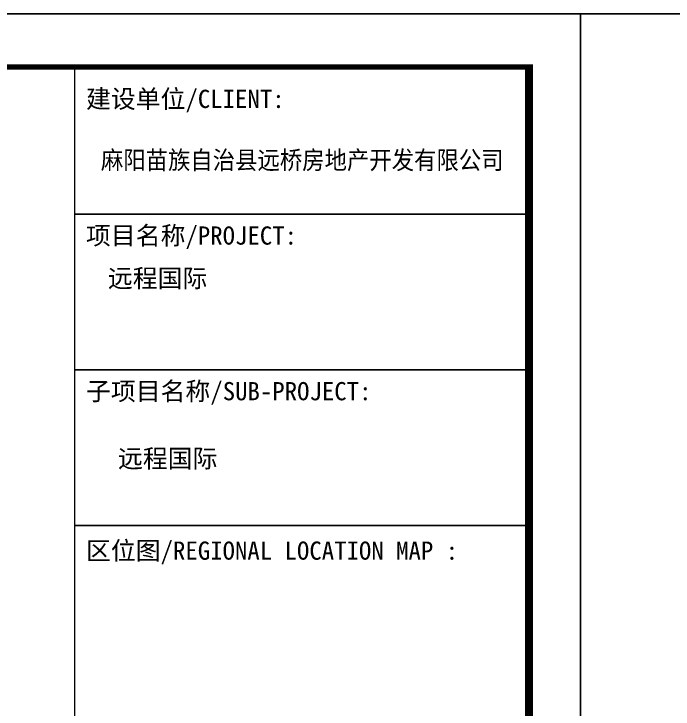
# Model space of a CAD drawing. Extents: x -737978 to 768813, y -372247 to 1140308.
# Drawn here: x -110855 to -98410, y 2372 to 15497 of the extents above; entities that cross this region are included whole.
import ezdxf

# ---------------------------------------------------------------- set-up
doc = ezdxf.new("R2010")
doc.units = 0
doc.header["$LTSCALE"] = 10
doc.header["$MEASUREMENT"] = 0
doc.layers.get('0').update_dxf_attribs({"linetype": 'CONTINUOUS'})
doc.layers.add('PUB_TITLE', color=4, linetype='CONTINUOUS')
doc.styles.add('-宋体', font='', dxfattribs={"width": 0.8})
doc.styles.get('-宋体').set_extended_font_data('SimSun')

# ---------------------------------------------------------------- blocks, each defined once
blk = doc.blocks.new('TQ1')
at = {"layer": 'PUB_TITLE'}
for p, q in [((-49854.8, -380354.8), (-43854.8, -380354.8)), ((-49854.8, -382404.8), (-43854.8, -382404.8))]:
    blk.add_line(p, q, dxfattribs=at)
at = {"layer": 'PUB_TITLE', "const_width": 20}
for points in [[(-49854.8, -378413.9), (-49854.8, -418454.8)], [(-49854.8, -384454.8), (-43854.8, -384454.8)]]:
    blk.add_lwpolyline(points, dxfattribs=at)
at = {"layer": 'PUB_TITLE', "style": '-宋体'}
for s, p in [('建设单位/CLIENT:', (-49704.8, -378954.9)), ('项目名称/PROJECT:', (-49704.8, -380754.9)), ('远程国际', (-49416.6, -381317.2)), ('子项目名称/SUB-PROJECT:', (-49704.8, -382804.9)), ('远程国际', (-49283.4, -383691.2)), ('区位图/REGIONAL LOCATION MAP :', (-49704.8, -384904.9))]:
    blk.add_text(s, height=240, dxfattribs=at).set_placement(p)
at = {"layer": 'PUB_TITLE', "style": '-宋体', "width": 0.9}
blk.add_text('麻阳苗族自治县远桥房地产开发有限公司', height=240, dxfattribs=at).set_placement((-49509.1, -379761.2))

msp = doc.modelspace()

# ---------------------------------------------------------------- linework, layer by layer
at = {"layer": 'PUB_TITLE'}
msp.add_lwpolyline([(-184257.6, -43902.5), (-100157.6, -43902.5), (-100157.6, 15497.5), (-184257.6, 15497.5)], close=True, dxfattribs=at)
at = {"layer": 'PUB_TITLE', "color": 4}
msp.add_lwpolyline([(-100157.6, -43902.5), (-16057.6, -43902.5), (-16057.6, 15497.5), (-100157.6, 15497.5)], close=True, dxfattribs=at)
at = {"layer": 'PUB_TITLE', "const_width": 100}
for points in [[(-181757.6, -42902.5), (-101157.6, -42902.5), (-101157.6, 14497.5), (-181757.6, 14497.5)], [(-181707.6, -42902.5), (-101107.6, -42902.5), (-101107.6, 14497.5), (-181707.6, 14497.5)]]:
    msp.add_lwpolyline(points, close=True, dxfattribs=at)

# ---------------------------------------------------------------- block references
at = {"xscale": 1.433507481003284, "yscale": 1.433507481003284, "zscale": 1.433507481003284}
msp.add_blockref('TQ1', (-38241.5, 556956.1), dxfattribs=at)

doc.saveas('drawing.dxf')
